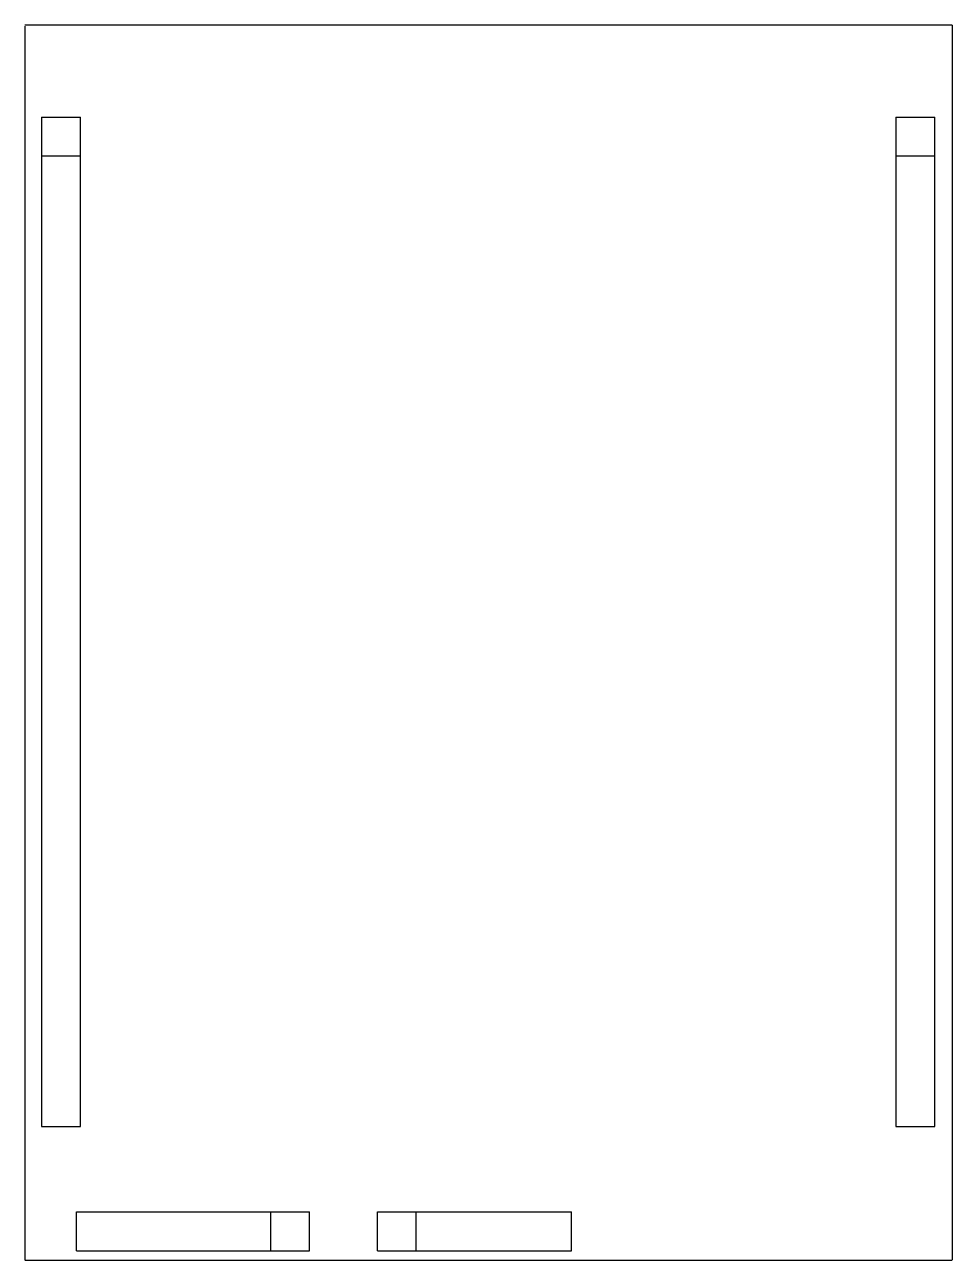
# Model space of a CAD drawing. Extents: x 0 to 60.7, y 0 to 80.8.
import ezdxf

# ---------------------------------------------------------------- set-up
doc = ezdxf.new("R2010")
doc.units = 0
doc.layers.add('Layer_1', color=7, linetype='CONTINUOUS')

msp = doc.modelspace()

# ---------------------------------------------------------------- linework, layer by layer
at = {"layer": 'Layer_1', "color": 1}
for points in [[(0.023903, 80.763908), (60.677586, 80.782382)], [(0.025043, 80.697261), (0.025043, 0.058701)], [(60.678433, 80.748233), (60.678433, 0.05873)], [(0.023903, 0.023762), (60.677589, 0.042389)]]:
    msp.add_lwpolyline(points, dxfattribs=at)
at = {"layer": 'Layer_1', "color": 7}
for points in [[(1.129179, 74.738449), (1.129179, 8.771409)], [(1.129179, 74.738449), (3.668354, 74.738449)], [(3.668354, 8.771409), (3.668354, 74.738449)], [(56.99101, 74.738449), (59.530186, 74.738449)], [(56.99101, 74.738449), (56.99101, 8.771409)], [(59.530186, 8.771409), (59.530186, 74.738449)], [(1.129179, 72.201252), (3.668354, 72.201252)], [(56.99101, 72.201252), (59.530186, 72.201252)], [(1.129179, 8.771409), (3.668354, 8.771409)], [(56.99101, 8.771409), (59.530186, 8.771409)], [(3.414436, 3.18959), (18.649482, 3.18959)], [(3.414436, 0.652384), (3.414436, 3.18959)], [(3.414436, 0.652384), (18.649482, 0.652384), (18.649482, 3.18959)], [(16.110307, 0.652384), (16.110307, 3.18959)], [(23.093037, 0.652384), (23.093037, 3.18959)], [(23.093037, 3.18959), (35.788905, 3.18959)], [(25.632211, 0.652384), (25.632211, 3.18959)], [(35.788905, 0.652384), (35.788905, 3.18959)], [(23.093037, 0.652384), (35.788905, 0.652384)]]:
    msp.add_lwpolyline(points, dxfattribs=at)

doc.saveas('drawing.dxf')
